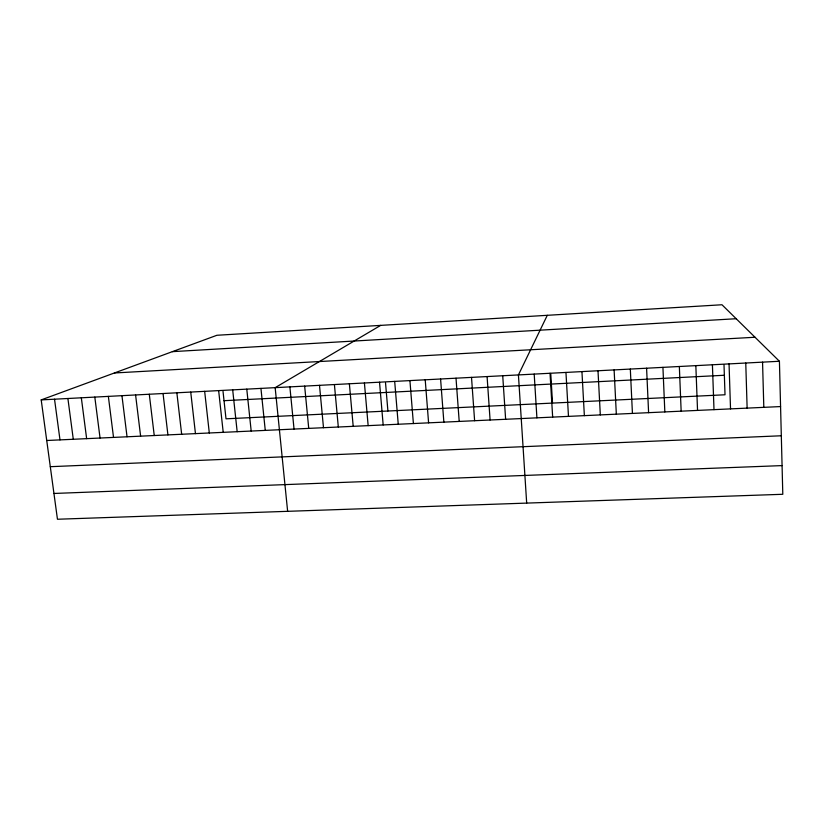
<?xml version="1.0" encoding="UTF-8"?>
<svg xmlns="http://www.w3.org/2000/svg" width="824" height="824" viewBox="0 0 824 824"><rect width="100%" height="100%" fill="white"/><g stroke="black" fill="none" stroke-linecap="round" stroke-linejoin="round"><path stroke-width="1.24" d="M547.291 315.314L518.42 374.93L526.68 503.093M380.678 325.377L275.154 387.661L287.638 511.323M41.2 399.898L216.918 335.275L721.979 304.756L779.422 361.262L782.8 494.287L57.453 519.244L41.2 399.898L779.422 361.262M172.37 351.652L736.182 318.723M114.412 372.973L755.011 337.253M224.035 400.691L724.358 375.26M46.731 440.5L780.575 406.572M50.295 466.693L781.317 435.772M53.941 493.463L782.069 465.601M54.528 399.207L59.987 439.882M67.898 398.507L73.285 439.274M81.329 397.796L86.644 438.656M94.811 397.096L100.054 438.028M108.356 396.385L113.527 437.41M121.942 395.674L127.04 436.782M135.589 394.964L140.616 436.154M149.288 394.243L154.243 435.525M163.049 393.522L167.921 434.897M176.861 392.801L181.661 434.258M190.735 392.08L195.453 433.62M204.661 391.349L209.306 432.981M218.648 390.617L223.211 432.343M232.687 389.876L237.168 431.694M223.016 391.318L226.003 418.819L725.017 394.778L724.018 365.166M246.778 389.144L251.186 431.045M260.94 388.403L265.266 430.396M289.873 386.889L294.034 429.067M304.653 386.116L308.732 428.387M319.496 385.333L323.492 427.708M334.41 384.561L338.314 427.017M349.376 383.768L353.197 426.327M364.414 382.985L368.153 425.637M385.529 382.83L387.908 411.022M379.524 382.192L383.17 424.947M394.686 381.399L398.239 424.247M409.919 380.606L413.391 423.546M425.215 379.802L428.593 422.846M440.583 378.999L443.868 422.135M456.012 378.195L459.205 421.435M471.513 377.382L474.614 420.714M487.087 376.568L490.084 420.003M502.722 375.744L505.627 419.282M534.199 374.096L536.908 417.84M550.793 374.209L552.513 403.091M550.041 373.272L552.657 417.109M565.954 372.438L568.478 416.377M581.94 371.603L584.36 415.646M597.997 370.759L600.315 414.905M614.117 369.914L616.331 414.163M630.319 369.07L632.43 413.421M646.593 368.215L648.601 412.68M662.929 367.36L664.834 411.928M679.347 366.505L681.149 411.176M695.837 365.64L697.537 410.414M712.41 364.774L713.996 409.652M729.044 363.899L730.528 408.889M745.761 363.024L747.131 408.117M762.55 362.148L763.817 407.355"/></g></svg>
